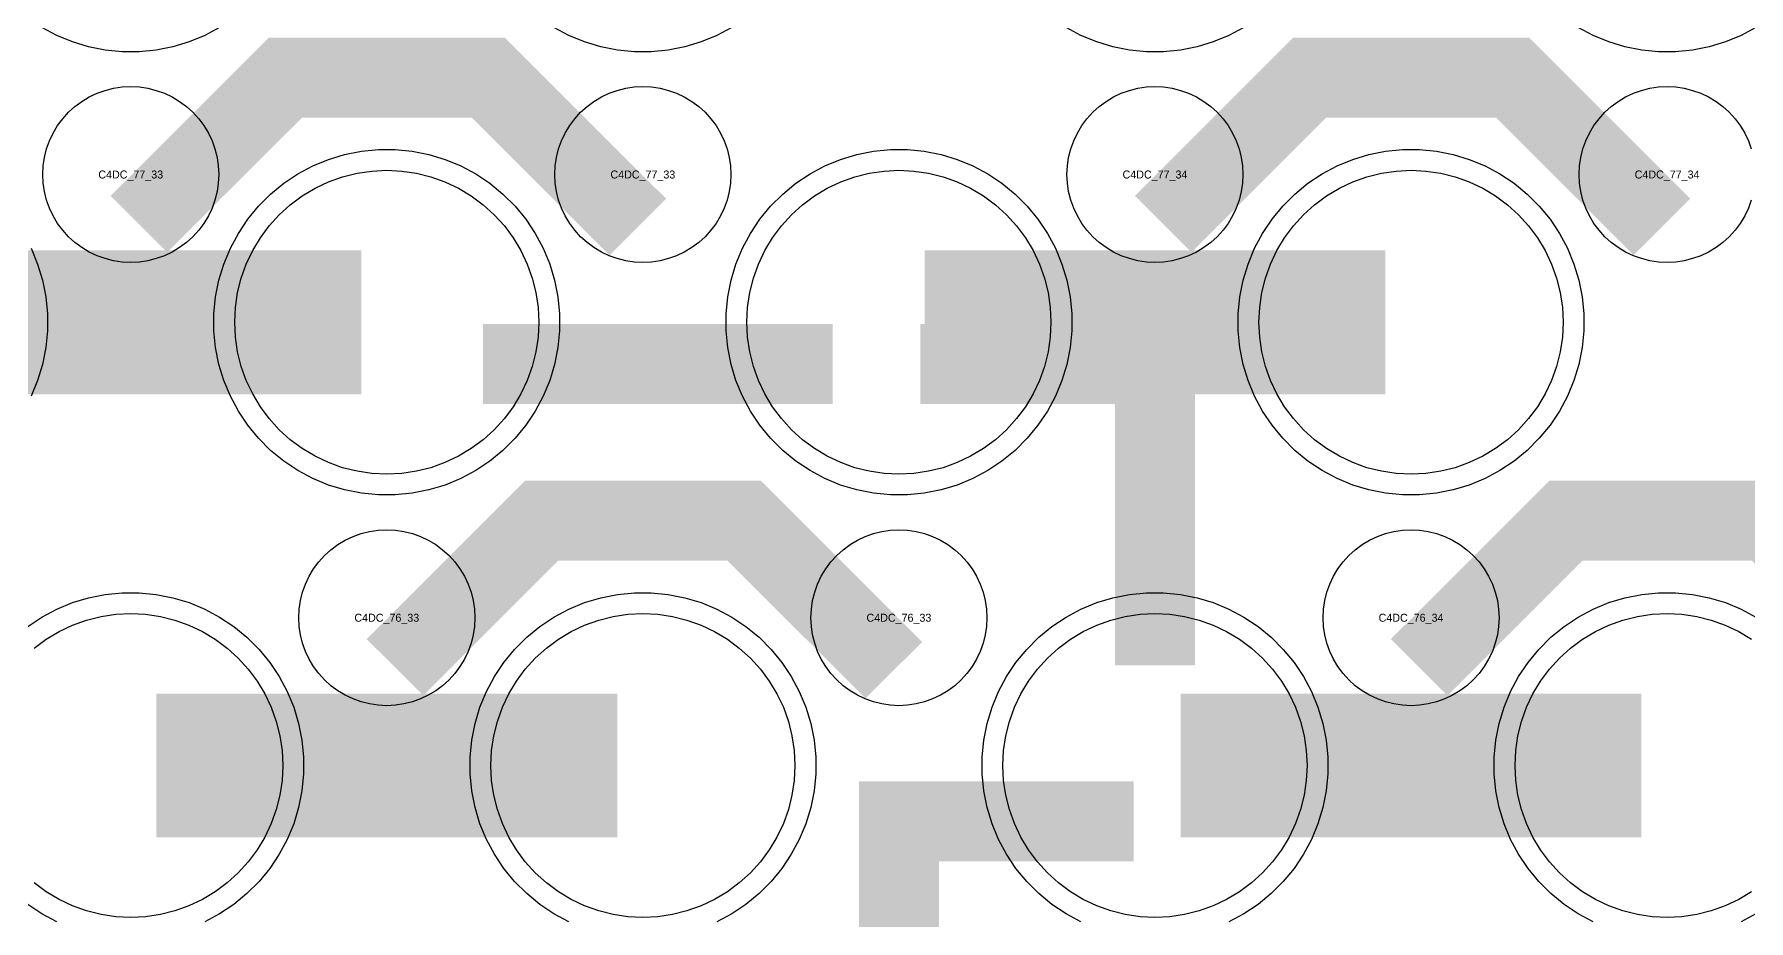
# Model space of a CAD drawing. Extents: x -11880 to 11880, y -14992 to 14992.
# Drawn here: x -1470 to -934, y -4357 to -4080 of the extents above; entities that cross this region are included whole.
import ezdxf
from ezdxf.enums import TextEntityAlignment as Align

# ---------------------------------------------------------------- set-up
doc = ezdxf.new("R2010")
doc.units = 0
doc.header["$MEASUREMENT"] = 0
for name, color, linetype in [('GDS_775_DT_237', 138, 'CONTINUOUS'), ('RDL1_FS', 34, 'CONTINUOUS'), ('RDL_BS', 160, 'CONTINUOUS')]:
    doc.layers.add(name, color=color, linetype=linetype)

msp = doc.modelspace()

# ---------------------------------------------------------------- linework, layer by layer
at = {"layer": 'RDL1_FS'}
for points in [[(-1360, -4217.639), (-1364.657, -4217.41), (-1369.268, -4216.726), (-1373.791, -4215.594), (-1378.181, -4214.022), (-1382.395, -4212.03), (-1386.395, -4209.632), (-1390.14, -4206.854), (-1393.594, -4203.724), (-1396.724, -4200.27), (-1399.502, -4196.525), (-1401.9, -4192.525), (-1403.892, -4188.311), (-1405.464, -4183.921), (-1406.596, -4179.398), (-1407.28, -4174.787), (-1407.509, -4170.13), (-1407.28, -4165.473), (-1406.596, -4160.862), (-1405.464, -4156.339), (-1403.892, -4151.949), (-1401.9, -4147.735), (-1399.502, -4143.735), (-1396.724, -4139.99), (-1393.594, -4136.536), (-1390.14, -4133.406), (-1386.395, -4130.628), (-1382.395, -4128.23), (-1378.181, -4126.238), (-1373.791, -4124.666), (-1369.268, -4123.534), (-1364.657, -4122.85), (-1360, -4122.621), (-1355.343, -4122.85), (-1350.732, -4123.534), (-1346.209, -4124.666), (-1341.819, -4126.238), (-1337.605, -4128.23), (-1333.605, -4130.628), (-1329.86, -4133.406), (-1326.406, -4136.536), (-1323.276, -4139.99), (-1320.498, -4143.735), (-1318.1, -4147.735), (-1316.108, -4151.949), (-1314.536, -4156.339), (-1313.404, -4160.862), (-1312.72, -4165.473), (-1312.491, -4170.13), (-1312.72, -4174.787), (-1313.404, -4179.398), (-1314.536, -4183.921), (-1316.108, -4188.311), (-1318.1, -4192.525), (-1320.498, -4196.525), (-1323.276, -4200.27), (-1326.406, -4203.724), (-1329.86, -4206.854), (-1333.605, -4209.632), (-1337.605, -4212.03), (-1341.819, -4214.022), (-1346.209, -4215.594), (-1350.732, -4216.726), (-1355.343, -4217.41)], [(-1200, -4217.639), (-1204.657, -4217.41), (-1209.268, -4216.726), (-1213.791, -4215.594), (-1218.181, -4214.022), (-1222.395, -4212.03), (-1226.395, -4209.632), (-1230.14, -4206.854), (-1233.594, -4203.724), (-1236.724, -4200.27), (-1239.502, -4196.525), (-1241.9, -4192.525), (-1243.892, -4188.311), (-1245.464, -4183.921), (-1246.596, -4179.398), (-1247.28, -4174.787), (-1247.509, -4170.13), (-1247.28, -4165.473), (-1246.596, -4160.862), (-1245.464, -4156.339), (-1243.892, -4151.949), (-1241.9, -4147.735), (-1239.502, -4143.735), (-1236.724, -4139.99), (-1233.594, -4136.536), (-1230.14, -4133.406), (-1226.395, -4130.628), (-1222.395, -4128.23), (-1218.181, -4126.238), (-1213.791, -4124.666), (-1209.268, -4123.534), (-1204.657, -4122.85), (-1200, -4122.621), (-1195.343, -4122.85), (-1190.732, -4123.534), (-1186.209, -4124.666), (-1181.819, -4126.238), (-1177.605, -4128.23), (-1173.605, -4130.628), (-1169.86, -4133.406), (-1166.406, -4136.536), (-1163.276, -4139.99), (-1160.498, -4143.735), (-1158.1, -4147.735), (-1156.108, -4151.949), (-1154.536, -4156.339), (-1153.404, -4160.862), (-1152.72, -4165.473), (-1152.491, -4170.13), (-1152.72, -4174.787), (-1153.404, -4179.398), (-1154.536, -4183.921), (-1156.108, -4188.311), (-1158.1, -4192.525), (-1160.498, -4196.525), (-1163.276, -4200.27), (-1166.406, -4203.724), (-1169.86, -4206.854), (-1173.605, -4209.632), (-1177.605, -4212.03), (-1181.819, -4214.022), (-1186.209, -4215.594), (-1190.732, -4216.726), (-1195.343, -4217.41)], [(-1040, -4217.639), (-1044.657, -4217.41), (-1049.268, -4216.726), (-1053.791, -4215.594), (-1058.181, -4214.022), (-1062.395, -4212.03), (-1066.395, -4209.632), (-1070.14, -4206.854), (-1073.594, -4203.724), (-1076.724, -4200.27), (-1079.502, -4196.525), (-1081.9, -4192.525), (-1083.892, -4188.311), (-1085.464, -4183.921), (-1086.596, -4179.398), (-1087.28, -4174.787), (-1087.509, -4170.13), (-1087.28, -4165.473), (-1086.596, -4160.862), (-1085.464, -4156.339), (-1083.892, -4151.949), (-1081.9, -4147.735), (-1079.502, -4143.735), (-1076.724, -4139.99), (-1073.594, -4136.536), (-1070.14, -4133.406), (-1066.395, -4130.628), (-1062.395, -4128.23), (-1058.181, -4126.238), (-1053.791, -4124.666), (-1049.268, -4123.534), (-1044.657, -4122.85), (-1040, -4122.621), (-1035.343, -4122.85), (-1030.732, -4123.534), (-1026.209, -4124.666), (-1021.819, -4126.238), (-1017.605, -4128.23), (-1013.605, -4130.628), (-1009.86, -4133.406), (-1006.406, -4136.536), (-1003.276, -4139.99), (-1000.498, -4143.735), (-998.1, -4147.735), (-996.108, -4151.949), (-994.536, -4156.339), (-993.404, -4160.862), (-992.72, -4165.473), (-992.491, -4170.13), (-992.72, -4174.787), (-993.404, -4179.398), (-994.536, -4183.921), (-996.108, -4188.311), (-998.1, -4192.525), (-1000.498, -4196.525), (-1003.276, -4200.27), (-1006.406, -4203.724), (-1009.86, -4206.854), (-1013.605, -4209.632), (-1017.605, -4212.03), (-1021.819, -4214.022), (-1026.209, -4215.594), (-1030.732, -4216.726), (-1035.343, -4217.41)], [(-1280, -4356.204), (-1284.657, -4355.975), (-1289.268, -4355.291), (-1293.791, -4354.159), (-1298.181, -4352.587), (-1302.395, -4350.595), (-1306.395, -4348.197), (-1310.14, -4345.419), (-1313.594, -4342.289), (-1316.724, -4338.835), (-1319.502, -4335.09), (-1321.9, -4331.09), (-1323.892, -4326.876), (-1325.464, -4322.486), (-1326.596, -4317.963), (-1327.28, -4313.352), (-1327.509, -4308.695), (-1327.28, -4304.038), (-1326.596, -4299.427), (-1325.464, -4294.904), (-1323.892, -4290.514), (-1321.9, -4286.3), (-1319.502, -4282.3), (-1316.724, -4278.555), (-1313.594, -4275.101), (-1310.14, -4271.971), (-1306.395, -4269.193), (-1302.395, -4266.795), (-1298.181, -4264.803), (-1293.791, -4263.231), (-1289.268, -4262.099), (-1284.657, -4261.415), (-1280, -4261.186), (-1275.343, -4261.415), (-1270.732, -4262.099), (-1266.209, -4263.231), (-1261.819, -4264.803), (-1257.605, -4266.795), (-1253.605, -4269.193), (-1249.86, -4271.971), (-1246.406, -4275.101), (-1243.276, -4278.555), (-1240.498, -4282.3), (-1238.1, -4286.3), (-1236.108, -4290.514), (-1234.536, -4294.904), (-1233.404, -4299.427), (-1232.72, -4304.038), (-1232.491, -4308.695), (-1232.72, -4313.352), (-1233.404, -4317.963), (-1234.536, -4322.486), (-1236.108, -4326.876), (-1238.1, -4331.09), (-1240.498, -4335.09), (-1243.276, -4338.835), (-1246.406, -4342.289), (-1249.86, -4345.419), (-1253.605, -4348.197), (-1257.605, -4350.595), (-1261.819, -4352.587), (-1266.209, -4354.159), (-1270.732, -4355.291), (-1275.343, -4355.975)], [(-1120, -4356.204), (-1124.657, -4355.975), (-1129.268, -4355.291), (-1133.791, -4354.159), (-1138.181, -4352.587), (-1142.395, -4350.595), (-1146.395, -4348.197), (-1150.14, -4345.419), (-1153.594, -4342.289), (-1156.724, -4338.835), (-1159.502, -4335.09), (-1161.9, -4331.09), (-1163.892, -4326.876), (-1165.464, -4322.486), (-1166.596, -4317.963), (-1167.28, -4313.352), (-1167.509, -4308.695), (-1167.28, -4304.038), (-1166.596, -4299.427), (-1165.464, -4294.904), (-1163.892, -4290.514), (-1161.9, -4286.3), (-1159.502, -4282.3), (-1156.724, -4278.555), (-1153.594, -4275.101), (-1150.14, -4271.971), (-1146.395, -4269.193), (-1142.395, -4266.795), (-1138.181, -4264.803), (-1133.791, -4263.231), (-1129.268, -4262.099), (-1124.657, -4261.415), (-1120, -4261.186), (-1115.343, -4261.415), (-1110.732, -4262.099), (-1106.209, -4263.231), (-1101.819, -4264.803), (-1097.605, -4266.795), (-1093.605, -4269.193), (-1089.86, -4271.971), (-1086.406, -4275.101), (-1083.276, -4278.555), (-1080.498, -4282.3), (-1078.1, -4286.3), (-1076.108, -4290.514), (-1074.536, -4294.904), (-1073.404, -4299.427), (-1072.72, -4304.038), (-1072.491, -4308.695), (-1072.72, -4313.352), (-1073.404, -4317.963), (-1074.536, -4322.486), (-1076.108, -4326.876), (-1078.1, -4331.09), (-1080.498, -4335.09), (-1083.276, -4338.835), (-1086.406, -4342.289), (-1089.86, -4345.419), (-1093.605, -4348.197), (-1097.605, -4350.595), (-1101.819, -4352.587), (-1106.209, -4354.159), (-1110.732, -4355.291), (-1115.343, -4355.975)]]:
    msp.add_lwpolyline(points, close=True, dxfattribs=at)
for points in [[(-1511.998, -4170.13, 45, 45, 0), (-1439.998, -4170.13, 45, 45, 0)], [(-1439.998, -4170.13, 45, 45, 0), (-1367.998, -4170.13, 45, 45, 0)], [(-1191.998, -4170.13, 45, 45, 0), (-1119.998, -4170.13, 45, 45, 0)], [(-1119.998, -4170.13, 45, 45, 0), (-1047.998, -4170.13, 45, 45, 0)], [(-1431.998, -4308.695, 45, 45, 0), (-1359.998, -4308.695, 45, 45, 0)], [(-1359.998, -4308.695, 45, 45, 0), (-1287.998, -4308.695, 45, 45, 0)], [(-1111.998, -4308.695, 45, 45, 0), (-1039.998, -4308.695, 45, 45, 0)], [(-1039.998, -4308.695, 45, 45, 0), (-967.998, -4308.695, 45, 45, 0)]]:
    msp.add_lwpolyline(points, format="xyseb", dxfattribs=at)
for points in [[(-1470.14, -4271.971), (-1466.395, -4269.193), (-1462.395, -4266.795), (-1458.181, -4264.803), (-1453.791, -4263.231), (-1449.268, -4262.099), (-1444.657, -4261.415), (-1440, -4261.186), (-1435.343, -4261.415), (-1430.732, -4262.099), (-1426.209, -4263.231), (-1421.819, -4264.803), (-1417.605, -4266.795), (-1413.605, -4269.193), (-1409.86, -4271.971), (-1406.406, -4275.101), (-1403.276, -4278.555), (-1400.498, -4282.3), (-1398.1, -4286.3), (-1396.108, -4290.514), (-1394.536, -4294.904), (-1393.404, -4299.427), (-1392.72, -4304.038), (-1392.491, -4308.695), (-1392.72, -4313.352), (-1393.404, -4317.963), (-1394.536, -4322.486), (-1396.108, -4326.876), (-1398.1, -4331.09), (-1400.498, -4335.09), (-1403.276, -4338.835), (-1406.406, -4342.289), (-1409.86, -4345.419), (-1413.605, -4348.197), (-1417.605, -4350.595), (-1421.819, -4352.587), (-1426.209, -4354.159), (-1430.732, -4355.291), (-1435.343, -4355.975), (-1440, -4356.204), (-1444.657, -4355.975), (-1449.268, -4355.291), (-1453.791, -4354.159), (-1458.181, -4352.587), (-1462.395, -4350.595), (-1466.395, -4348.197), (-1470.14, -4345.419)], [(-933.605, -4348.197), (-937.605, -4350.595), (-941.819, -4352.587), (-946.209, -4354.159), (-950.732, -4355.291), (-955.343, -4355.975), (-960, -4356.204), (-964.657, -4355.975), (-969.268, -4355.291), (-973.791, -4354.159), (-978.181, -4352.587), (-982.395, -4350.595), (-986.395, -4348.197), (-990.14, -4345.419), (-993.594, -4342.289), (-996.724, -4338.835), (-999.502, -4335.09), (-1001.9, -4331.09), (-1003.892, -4326.876), (-1005.464, -4322.486), (-1006.596, -4317.963), (-1007.28, -4313.352), (-1007.509, -4308.695), (-1007.28, -4304.038), (-1006.596, -4299.427), (-1005.464, -4294.904), (-1003.892, -4290.514), (-1001.9, -4286.3), (-999.502, -4282.3), (-996.724, -4278.555), (-993.594, -4275.101), (-990.14, -4271.971), (-986.395, -4269.193), (-982.395, -4266.795), (-978.181, -4264.803), (-973.791, -4263.231), (-969.268, -4262.099), (-964.657, -4261.415), (-960, -4261.186), (-955.343, -4261.415), (-950.732, -4262.099), (-946.209, -4263.231), (-941.819, -4264.803), (-937.605, -4266.795), (-933.605, -4269.193)]]:
    msp.add_lwpolyline(points, dxfattribs=at)
at = {"layer": 'RDL_BS'}
for points in [[(-1412.223, -4077.948), (-1416.885, -4080.44), (-1421.795, -4082.471), (-1426.835, -4084.002), (-1432.062, -4085.048), (-1437.356, -4085.565), (-1442.644, -4085.565), (-1447.938, -4085.048), (-1453.165, -4084.002), (-1458.205, -4082.471), (-1463.115, -4080.44), (-1467.777, -4077.948)], [(-1252.223, -4077.948), (-1256.885, -4080.44), (-1261.795, -4082.471), (-1266.835, -4084.002), (-1272.062, -4085.048), (-1277.356, -4085.565), (-1282.644, -4085.565), (-1287.938, -4085.048), (-1293.165, -4084.002), (-1298.205, -4082.471), (-1303.115, -4080.44), (-1307.777, -4077.948)], [(-1092.223, -4077.948), (-1096.885, -4080.44), (-1101.795, -4082.471), (-1106.835, -4084.002), (-1112.062, -4085.048), (-1117.356, -4085.565), (-1122.644, -4085.565), (-1127.938, -4085.048), (-1133.165, -4084.002), (-1138.205, -4082.471), (-1143.115, -4080.44), (-1147.777, -4077.948)], [(-932.223, -4077.948), (-936.885, -4080.44), (-941.795, -4082.471), (-946.835, -4084.002), (-952.062, -4085.048), (-957.356, -4085.565), (-962.644, -4085.565), (-967.938, -4085.048), (-973.165, -4084.002), (-978.205, -4082.471), (-983.115, -4080.44), (-987.777, -4077.948)], [(-933.691, -4131.926), (-934.598, -4134.461), (-935.75, -4136.898), (-937.143, -4139.222), (-938.746, -4141.385), (-940.558, -4143.384), (-942.557, -4145.196), (-944.72, -4146.799), (-947.044, -4148.192), (-949.481, -4149.344), (-952.016, -4150.251), (-954.635, -4150.908), (-957.307, -4151.304), (-960, -4151.436), (-962.693, -4151.304), (-965.365, -4150.908), (-967.984, -4150.251), (-970.519, -4149.344), (-972.956, -4148.192), (-975.28, -4146.799), (-977.443, -4145.196), (-979.442, -4143.384), (-981.254, -4141.385), (-982.857, -4139.222), (-984.25, -4136.898), (-985.402, -4134.461), (-986.309, -4131.926), (-986.966, -4129.307), (-987.362, -4126.635), (-987.494, -4123.942), (-987.362, -4121.249), (-986.966, -4118.577), (-986.309, -4115.958), (-985.402, -4113.423), (-984.25, -4110.986), (-982.857, -4108.662), (-981.254, -4106.499), (-979.442, -4104.5), (-977.443, -4102.688), (-975.28, -4101.085), (-972.956, -4099.692), (-970.519, -4098.54), (-967.984, -4097.633), (-965.365, -4096.976), (-962.693, -4096.58), (-960, -4096.448), (-957.307, -4096.58), (-954.635, -4096.976), (-952.016, -4097.633), (-949.481, -4098.54), (-947.044, -4099.692), (-944.72, -4101.085), (-942.557, -4102.688), (-940.558, -4104.5), (-938.746, -4106.499), (-937.143, -4108.662), (-935.75, -4110.986), (-934.598, -4113.423), (-933.691, -4115.958)], [(-1471.125, -4147.015), (-1469.094, -4151.925), (-1467.563, -4156.965), (-1466.517, -4162.192), (-1466, -4167.486), (-1466, -4172.774), (-1466.517, -4178.068), (-1467.563, -4183.295), (-1469.094, -4188.335), (-1471.125, -4193.245)], [(-1472.191, -4265.259), (-1467.777, -4262.312), (-1463.115, -4259.82), (-1458.205, -4257.789), (-1453.165, -4256.258), (-1447.938, -4255.212), (-1442.644, -4254.695), (-1437.356, -4254.695), (-1432.062, -4255.212), (-1426.835, -4256.258), (-1421.795, -4257.789), (-1416.885, -4259.82), (-1412.223, -4262.312), (-1407.809, -4265.259), (-1403.708, -4268.621), (-1399.926, -4272.403), (-1396.564, -4276.504), (-1393.617, -4280.918), (-1391.125, -4285.58), (-1389.094, -4290.49), (-1387.563, -4295.53), (-1386.517, -4300.757), (-1386, -4306.051), (-1386, -4311.339), (-1386.517, -4316.633), (-1387.563, -4321.86), (-1389.094, -4326.9), (-1391.125, -4331.81), (-1393.617, -4336.472), (-1396.564, -4340.886), (-1399.926, -4344.987), (-1403.708, -4348.769), (-1407.809, -4352.131), (-1412.223, -4355.078), (-1416.885, -4357.57)], [(-1303.115, -4357.57), (-1307.777, -4355.078), (-1312.191, -4352.131), (-1316.292, -4348.769), (-1320.074, -4344.987), (-1323.436, -4340.886), (-1326.383, -4336.472), (-1328.875, -4331.81), (-1330.906, -4326.9), (-1332.437, -4321.86), (-1333.483, -4316.633), (-1334, -4311.339), (-1334, -4306.051), (-1333.483, -4300.757), (-1332.437, -4295.53), (-1330.906, -4290.49), (-1328.875, -4285.58), (-1326.383, -4280.918), (-1323.436, -4276.504), (-1320.074, -4272.403), (-1316.292, -4268.621), (-1312.191, -4265.259), (-1307.777, -4262.312), (-1303.115, -4259.82), (-1298.205, -4257.789), (-1293.165, -4256.258), (-1287.938, -4255.212), (-1282.644, -4254.695), (-1277.356, -4254.695), (-1272.062, -4255.212), (-1266.835, -4256.258), (-1261.795, -4257.789), (-1256.885, -4259.82), (-1252.223, -4262.312), (-1247.809, -4265.259), (-1243.708, -4268.621), (-1239.926, -4272.403), (-1236.564, -4276.504), (-1233.617, -4280.918), (-1231.125, -4285.58), (-1229.094, -4290.49), (-1227.563, -4295.53), (-1226.517, -4300.757), (-1226, -4306.051), (-1226, -4311.339), (-1226.517, -4316.633), (-1227.563, -4321.86), (-1229.094, -4326.9), (-1231.125, -4331.81), (-1233.617, -4336.472), (-1236.564, -4340.886), (-1239.926, -4344.987), (-1243.708, -4348.769), (-1247.809, -4352.131), (-1252.223, -4355.078), (-1256.885, -4357.57)], [(-1143.115, -4357.57), (-1147.777, -4355.078), (-1152.191, -4352.131), (-1156.292, -4348.769), (-1160.074, -4344.987), (-1163.436, -4340.886), (-1166.383, -4336.472), (-1168.875, -4331.81), (-1170.906, -4326.9), (-1172.437, -4321.86), (-1173.483, -4316.633), (-1174, -4311.339), (-1174, -4306.051), (-1173.483, -4300.757), (-1172.437, -4295.53), (-1170.906, -4290.49), (-1168.875, -4285.58), (-1166.383, -4280.918), (-1163.436, -4276.504), (-1160.074, -4272.403), (-1156.292, -4268.621), (-1152.191, -4265.259), (-1147.777, -4262.312), (-1143.115, -4259.82), (-1138.205, -4257.789), (-1133.165, -4256.258), (-1127.938, -4255.212), (-1122.644, -4254.695), (-1117.356, -4254.695), (-1112.062, -4255.212), (-1106.835, -4256.258), (-1101.795, -4257.789), (-1096.885, -4259.82), (-1092.223, -4262.312), (-1087.809, -4265.259), (-1083.708, -4268.621), (-1079.926, -4272.403), (-1076.564, -4276.504), (-1073.617, -4280.918), (-1071.125, -4285.58), (-1069.094, -4290.49), (-1067.563, -4295.53), (-1066.517, -4300.757), (-1066, -4306.051), (-1066, -4311.339), (-1066.517, -4316.633), (-1067.563, -4321.86), (-1069.094, -4326.9), (-1071.125, -4331.81), (-1073.617, -4336.472), (-1076.564, -4340.886), (-1079.926, -4344.987), (-1083.708, -4348.769), (-1087.809, -4352.131), (-1092.223, -4355.078), (-1096.885, -4357.57)], [(-983.115, -4357.57), (-987.777, -4355.078), (-992.191, -4352.131), (-996.292, -4348.769), (-1000.074, -4344.987), (-1003.436, -4340.886), (-1006.383, -4336.472), (-1008.875, -4331.81), (-1010.906, -4326.9), (-1012.437, -4321.86), (-1013.483, -4316.633), (-1014, -4311.339), (-1014, -4306.051), (-1013.483, -4300.757), (-1012.437, -4295.53), (-1010.906, -4290.49), (-1008.875, -4285.58), (-1006.383, -4280.918), (-1003.436, -4276.504), (-1000.074, -4272.403), (-996.292, -4268.621), (-992.191, -4265.259), (-987.777, -4262.312), (-983.115, -4259.82), (-978.205, -4257.789), (-973.165, -4256.258), (-967.938, -4255.212), (-962.644, -4254.695), (-957.356, -4254.695), (-952.062, -4255.212), (-946.835, -4256.258), (-941.795, -4257.789), (-936.885, -4259.82), (-932.223, -4262.312)], [(-1463.115, -4357.57), (-1467.777, -4355.078), (-1472.191, -4352.131)], [(-932.223, -4355.078), (-936.885, -4357.57)]]:
    msp.add_lwpolyline(points, dxfattribs=at)
for points in [[(-1437.438, -4139.444, 25, 25, 0), (-1391.623, -4093.629, 25, 25, 0), (-1358.07, -4093.629, 25, 25, 0)], [(-1281.599, -4140.343, 25, 25, 0), (-1328.313, -4093.629, 25, 25, 0), (-1358.071, -4093.629, 25, 25, 0)], [(-1117.438, -4139.444, 25, 25, 0), (-1071.623, -4093.629, 25, 25, 0), (-1038.07, -4093.629, 25, 25, 0)], [(-961.599, -4140.343, 25, 25, 0), (-1008.313, -4093.629, 25, 25, 0), (-1038.071, -4093.629, 25, 25, 0)], [(-1120, -4277.42, 25, 25, 0), (-1120, -4170.643, 25, 25, 0)], [(-1329.984, -4183.143, 25, 25, 0), (-1220.719, -4183.143, 25, 25, 0)], [(-1107.5, -4183.143, 25, 25, 0), (-1193.333, -4183.143, 25, 25, 0)], [(-1147.056, -4183.143, 25, 25, 0), (-1188.26, -4183.143, 25, 25, 0)], [(-1120, -4201.112, 25, 25, 0), (-1120, -4246.732, 25, 25, 0)], [(-1357.438, -4278.009, 25, 25, 0), (-1311.623, -4232.194, 25, 25, 0), (-1278.07, -4232.194, 25, 25, 0)], [(-1201.599, -4278.908, 25, 25, 0), (-1248.313, -4232.194, 25, 25, 0), (-1278.071, -4232.194, 25, 25, 0)], [(-1037.438, -4278.009, 25, 25, 0), (-991.623, -4232.194, 25, 25, 0), (-958.07, -4232.194, 25, 25, 0)], [(-881.599, -4278.908, 25, 25, 0), (-928.313, -4232.194, 25, 25, 0), (-958.071, -4232.194, 25, 25, 0)], [(-1200, -4420.472, 25, 25, 0), (-1200, -4313.695, 25, 25, 0)], [(-1212.5, -4326.195, 25, 25, 0), (-1126.667, -4326.195, 25, 25, 0)], [(-1172.944, -4326.195, 25, 25, 0), (-1131.74, -4326.195, 25, 25, 0)], [(-1200, -4344.164, 25, 25, 0), (-1200, -4389.784, 25, 25, 0)]]:
    msp.add_lwpolyline(points, format="xyseb", dxfattribs=at)
for points in [[(-1440, -4151.436), (-1442.693, -4151.304), (-1445.365, -4150.908), (-1447.984, -4150.251), (-1450.519, -4149.344), (-1452.956, -4148.192), (-1455.28, -4146.799), (-1457.443, -4145.196), (-1459.442, -4143.384), (-1461.254, -4141.385), (-1462.857, -4139.222), (-1464.25, -4136.898), (-1465.402, -4134.461), (-1466.309, -4131.926), (-1466.966, -4129.307), (-1467.362, -4126.635), (-1467.494, -4123.942), (-1467.362, -4121.249), (-1466.966, -4118.577), (-1466.309, -4115.958), (-1465.402, -4113.423), (-1464.25, -4110.986), (-1462.857, -4108.662), (-1461.254, -4106.499), (-1459.442, -4104.5), (-1457.443, -4102.688), (-1455.28, -4101.085), (-1452.956, -4099.692), (-1450.519, -4098.54), (-1447.984, -4097.633), (-1445.365, -4096.976), (-1442.693, -4096.58), (-1440, -4096.448), (-1437.307, -4096.58), (-1434.635, -4096.976), (-1432.016, -4097.633), (-1429.481, -4098.54), (-1427.044, -4099.692), (-1424.72, -4101.085), (-1422.557, -4102.688), (-1420.558, -4104.5), (-1418.746, -4106.499), (-1417.143, -4108.662), (-1415.75, -4110.986), (-1414.598, -4113.423), (-1413.691, -4115.958), (-1413.034, -4118.577), (-1412.638, -4121.249), (-1412.506, -4123.942), (-1412.638, -4126.635), (-1413.034, -4129.307), (-1413.691, -4131.926), (-1414.598, -4134.461), (-1415.75, -4136.898), (-1417.143, -4139.222), (-1418.746, -4141.385), (-1420.558, -4143.384), (-1422.557, -4145.196), (-1424.72, -4146.799), (-1427.044, -4148.192), (-1429.481, -4149.344), (-1432.016, -4150.251), (-1434.635, -4150.908), (-1437.307, -4151.304)], [(-1280, -4151.436), (-1282.693, -4151.304), (-1285.365, -4150.908), (-1287.984, -4150.251), (-1290.519, -4149.344), (-1292.956, -4148.192), (-1295.28, -4146.799), (-1297.443, -4145.196), (-1299.442, -4143.384), (-1301.254, -4141.385), (-1302.857, -4139.222), (-1304.25, -4136.898), (-1305.402, -4134.461), (-1306.309, -4131.926), (-1306.966, -4129.307), (-1307.362, -4126.635), (-1307.494, -4123.942), (-1307.362, -4121.249), (-1306.966, -4118.577), (-1306.309, -4115.958), (-1305.402, -4113.423), (-1304.25, -4110.986), (-1302.857, -4108.662), (-1301.254, -4106.499), (-1299.442, -4104.5), (-1297.443, -4102.688), (-1295.28, -4101.085), (-1292.956, -4099.692), (-1290.519, -4098.54), (-1287.984, -4097.633), (-1285.365, -4096.976), (-1282.693, -4096.58), (-1280, -4096.448), (-1277.307, -4096.58), (-1274.635, -4096.976), (-1272.016, -4097.633), (-1269.481, -4098.54), (-1267.044, -4099.692), (-1264.72, -4101.085), (-1262.557, -4102.688), (-1260.558, -4104.5), (-1258.746, -4106.499), (-1257.143, -4108.662), (-1255.75, -4110.986), (-1254.598, -4113.423), (-1253.691, -4115.958), (-1253.034, -4118.577), (-1252.638, -4121.249), (-1252.506, -4123.942), (-1252.638, -4126.635), (-1253.034, -4129.307), (-1253.691, -4131.926), (-1254.598, -4134.461), (-1255.75, -4136.898), (-1257.143, -4139.222), (-1258.746, -4141.385), (-1260.558, -4143.384), (-1262.557, -4145.196), (-1264.72, -4146.799), (-1267.044, -4148.192), (-1269.481, -4149.344), (-1272.016, -4150.251), (-1274.635, -4150.908), (-1277.307, -4151.304)], [(-1120, -4151.436), (-1122.693, -4151.304), (-1125.365, -4150.908), (-1127.984, -4150.251), (-1130.519, -4149.344), (-1132.956, -4148.192), (-1135.28, -4146.799), (-1137.443, -4145.196), (-1139.442, -4143.384), (-1141.254, -4141.385), (-1142.857, -4139.222), (-1144.25, -4136.898), (-1145.402, -4134.461), (-1146.309, -4131.926), (-1146.966, -4129.307), (-1147.362, -4126.635), (-1147.494, -4123.942), (-1147.362, -4121.249), (-1146.966, -4118.577), (-1146.309, -4115.958), (-1145.402, -4113.423), (-1144.25, -4110.986), (-1142.857, -4108.662), (-1141.254, -4106.499), (-1139.442, -4104.5), (-1137.443, -4102.688), (-1135.28, -4101.085), (-1132.956, -4099.692), (-1130.519, -4098.54), (-1127.984, -4097.633), (-1125.365, -4096.976), (-1122.693, -4096.58), (-1120, -4096.448), (-1117.307, -4096.58), (-1114.635, -4096.976), (-1112.016, -4097.633), (-1109.481, -4098.54), (-1107.044, -4099.692), (-1104.72, -4101.085), (-1102.557, -4102.688), (-1100.558, -4104.5), (-1098.746, -4106.499), (-1097.143, -4108.662), (-1095.75, -4110.986), (-1094.598, -4113.423), (-1093.691, -4115.958), (-1093.034, -4118.577), (-1092.638, -4121.249), (-1092.506, -4123.942), (-1092.638, -4126.635), (-1093.034, -4129.307), (-1093.691, -4131.926), (-1094.598, -4134.461), (-1095.75, -4136.898), (-1097.143, -4139.222), (-1098.746, -4141.385), (-1100.558, -4143.384), (-1102.557, -4145.196), (-1104.72, -4146.799), (-1107.044, -4148.192), (-1109.481, -4149.344), (-1112.016, -4150.251), (-1114.635, -4150.908), (-1117.307, -4151.304)], [(-1362.644, -4224.13), (-1367.938, -4223.613), (-1373.165, -4222.567), (-1378.205, -4221.036), (-1383.115, -4219.005), (-1387.777, -4216.513), (-1392.191, -4213.566), (-1396.292, -4210.204), (-1400.074, -4206.422), (-1403.436, -4202.321), (-1406.383, -4197.907), (-1408.875, -4193.245), (-1410.906, -4188.335), (-1412.437, -4183.295), (-1413.483, -4178.068), (-1414, -4172.774), (-1414, -4167.486), (-1413.483, -4162.192), (-1412.437, -4156.965), (-1410.906, -4151.925), (-1408.875, -4147.015), (-1406.383, -4142.353), (-1403.436, -4137.939), (-1400.074, -4133.838), (-1396.292, -4130.056), (-1392.191, -4126.694), (-1387.777, -4123.747), (-1383.115, -4121.255), (-1378.205, -4119.224), (-1373.165, -4117.693), (-1367.938, -4116.647), (-1362.644, -4116.13), (-1357.356, -4116.13), (-1352.062, -4116.647), (-1346.835, -4117.693), (-1341.795, -4119.224), (-1336.885, -4121.255), (-1332.223, -4123.747), (-1327.809, -4126.694), (-1323.708, -4130.056), (-1319.926, -4133.838), (-1316.564, -4137.939), (-1313.617, -4142.353), (-1311.125, -4147.015), (-1309.094, -4151.925), (-1307.563, -4156.965), (-1306.517, -4162.192), (-1306, -4167.486), (-1306, -4172.774), (-1306.517, -4178.068), (-1307.563, -4183.295), (-1309.094, -4188.335), (-1311.125, -4193.245), (-1313.617, -4197.907), (-1316.564, -4202.321), (-1319.926, -4206.422), (-1323.708, -4210.204), (-1327.809, -4213.566), (-1332.223, -4216.513), (-1336.885, -4219.005), (-1341.795, -4221.036), (-1346.835, -4222.567), (-1352.062, -4223.613), (-1357.356, -4224.13)], [(-1202.644, -4224.13), (-1207.938, -4223.613), (-1213.165, -4222.567), (-1218.205, -4221.036), (-1223.115, -4219.005), (-1227.777, -4216.513), (-1232.191, -4213.566), (-1236.292, -4210.204), (-1240.074, -4206.422), (-1243.436, -4202.321), (-1246.383, -4197.907), (-1248.875, -4193.245), (-1250.906, -4188.335), (-1252.437, -4183.295), (-1253.483, -4178.068), (-1254, -4172.774), (-1254, -4167.486), (-1253.483, -4162.192), (-1252.437, -4156.965), (-1250.906, -4151.925), (-1248.875, -4147.015), (-1246.383, -4142.353), (-1243.436, -4137.939), (-1240.074, -4133.838), (-1236.292, -4130.056), (-1232.191, -4126.694), (-1227.777, -4123.747), (-1223.115, -4121.255), (-1218.205, -4119.224), (-1213.165, -4117.693), (-1207.938, -4116.647), (-1202.644, -4116.13), (-1197.356, -4116.13), (-1192.062, -4116.647), (-1186.835, -4117.693), (-1181.795, -4119.224), (-1176.885, -4121.255), (-1172.223, -4123.747), (-1167.809, -4126.694), (-1163.708, -4130.056), (-1159.926, -4133.838), (-1156.564, -4137.939), (-1153.617, -4142.353), (-1151.125, -4147.015), (-1149.094, -4151.925), (-1147.563, -4156.965), (-1146.517, -4162.192), (-1146, -4167.486), (-1146, -4172.774), (-1146.517, -4178.068), (-1147.563, -4183.295), (-1149.094, -4188.335), (-1151.125, -4193.245), (-1153.617, -4197.907), (-1156.564, -4202.321), (-1159.926, -4206.422), (-1163.708, -4210.204), (-1167.809, -4213.566), (-1172.223, -4216.513), (-1176.885, -4219.005), (-1181.795, -4221.036), (-1186.835, -4222.567), (-1192.062, -4223.613), (-1197.356, -4224.13)], [(-1042.644, -4224.13), (-1047.938, -4223.613), (-1053.165, -4222.567), (-1058.205, -4221.036), (-1063.115, -4219.005), (-1067.777, -4216.513), (-1072.191, -4213.566), (-1076.292, -4210.204), (-1080.074, -4206.422), (-1083.436, -4202.321), (-1086.383, -4197.907), (-1088.875, -4193.245), (-1090.906, -4188.335), (-1092.437, -4183.295), (-1093.483, -4178.068), (-1094, -4172.774), (-1094, -4167.486), (-1093.483, -4162.192), (-1092.437, -4156.965), (-1090.906, -4151.925), (-1088.875, -4147.015), (-1086.383, -4142.353), (-1083.436, -4137.939), (-1080.074, -4133.838), (-1076.292, -4130.056), (-1072.191, -4126.694), (-1067.777, -4123.747), (-1063.115, -4121.255), (-1058.205, -4119.224), (-1053.165, -4117.693), (-1047.938, -4116.647), (-1042.644, -4116.13), (-1037.356, -4116.13), (-1032.062, -4116.647), (-1026.835, -4117.693), (-1021.795, -4119.224), (-1016.885, -4121.255), (-1012.223, -4123.747), (-1007.809, -4126.694), (-1003.708, -4130.056), (-999.926, -4133.838), (-996.564, -4137.939), (-993.617, -4142.353), (-991.125, -4147.015), (-989.094, -4151.925), (-987.563, -4156.965), (-986.517, -4162.192), (-986, -4167.486), (-986, -4172.774), (-986.517, -4178.068), (-987.563, -4183.295), (-989.094, -4188.335), (-991.125, -4193.245), (-993.617, -4197.907), (-996.564, -4202.321), (-999.926, -4206.422), (-1003.708, -4210.204), (-1007.809, -4213.566), (-1012.223, -4216.513), (-1016.885, -4219.005), (-1021.795, -4221.036), (-1026.835, -4222.567), (-1032.062, -4223.613), (-1037.356, -4224.13)], [(-1360, -4290.001), (-1362.693, -4289.869), (-1365.365, -4289.473), (-1367.984, -4288.816), (-1370.519, -4287.909), (-1372.956, -4286.757), (-1375.28, -4285.364), (-1377.443, -4283.761), (-1379.442, -4281.949), (-1381.254, -4279.95), (-1382.857, -4277.787), (-1384.25, -4275.463), (-1385.402, -4273.026), (-1386.309, -4270.491), (-1386.966, -4267.872), (-1387.362, -4265.2), (-1387.494, -4262.507), (-1387.362, -4259.814), (-1386.966, -4257.142), (-1386.309, -4254.523), (-1385.402, -4251.988), (-1384.25, -4249.551), (-1382.857, -4247.227), (-1381.254, -4245.064), (-1379.442, -4243.065), (-1377.443, -4241.253), (-1375.28, -4239.65), (-1372.956, -4238.257), (-1370.519, -4237.105), (-1367.984, -4236.198), (-1365.365, -4235.541), (-1362.693, -4235.145), (-1360, -4235.013), (-1357.307, -4235.145), (-1354.635, -4235.541), (-1352.016, -4236.198), (-1349.481, -4237.105), (-1347.044, -4238.257), (-1344.72, -4239.65), (-1342.557, -4241.253), (-1340.558, -4243.065), (-1338.746, -4245.064), (-1337.143, -4247.227), (-1335.75, -4249.551), (-1334.598, -4251.988), (-1333.691, -4254.523), (-1333.034, -4257.142), (-1332.638, -4259.814), (-1332.506, -4262.507), (-1332.638, -4265.2), (-1333.034, -4267.872), (-1333.691, -4270.491), (-1334.598, -4273.026), (-1335.75, -4275.463), (-1337.143, -4277.787), (-1338.746, -4279.95), (-1340.558, -4281.949), (-1342.557, -4283.761), (-1344.72, -4285.364), (-1347.044, -4286.757), (-1349.481, -4287.909), (-1352.016, -4288.816), (-1354.635, -4289.473), (-1357.307, -4289.869)], [(-1200, -4290.001), (-1202.693, -4289.869), (-1205.365, -4289.473), (-1207.984, -4288.816), (-1210.519, -4287.909), (-1212.956, -4286.757), (-1215.28, -4285.364), (-1217.443, -4283.761), (-1219.442, -4281.949), (-1221.254, -4279.95), (-1222.857, -4277.787), (-1224.25, -4275.463), (-1225.402, -4273.026), (-1226.309, -4270.491), (-1226.966, -4267.872), (-1227.362, -4265.2), (-1227.494, -4262.507), (-1227.362, -4259.814), (-1226.966, -4257.142), (-1226.309, -4254.523), (-1225.402, -4251.988), (-1224.25, -4249.551), (-1222.857, -4247.227), (-1221.254, -4245.064), (-1219.442, -4243.065), (-1217.443, -4241.253), (-1215.28, -4239.65), (-1212.956, -4238.257), (-1210.519, -4237.105), (-1207.984, -4236.198), (-1205.365, -4235.541), (-1202.693, -4235.145), (-1200, -4235.013), (-1197.307, -4235.145), (-1194.635, -4235.541), (-1192.016, -4236.198), (-1189.481, -4237.105), (-1187.044, -4238.257), (-1184.72, -4239.65), (-1182.557, -4241.253), (-1180.558, -4243.065), (-1178.746, -4245.064), (-1177.143, -4247.227), (-1175.75, -4249.551), (-1174.598, -4251.988), (-1173.691, -4254.523), (-1173.034, -4257.142), (-1172.638, -4259.814), (-1172.506, -4262.507), (-1172.638, -4265.2), (-1173.034, -4267.872), (-1173.691, -4270.491), (-1174.598, -4273.026), (-1175.75, -4275.463), (-1177.143, -4277.787), (-1178.746, -4279.95), (-1180.558, -4281.949), (-1182.557, -4283.761), (-1184.72, -4285.364), (-1187.044, -4286.757), (-1189.481, -4287.909), (-1192.016, -4288.816), (-1194.635, -4289.473), (-1197.307, -4289.869)], [(-1040, -4290.001), (-1042.693, -4289.869), (-1045.365, -4289.473), (-1047.984, -4288.816), (-1050.519, -4287.909), (-1052.956, -4286.757), (-1055.28, -4285.364), (-1057.443, -4283.761), (-1059.442, -4281.949), (-1061.254, -4279.95), (-1062.857, -4277.787), (-1064.25, -4275.463), (-1065.402, -4273.026), (-1066.309, -4270.491), (-1066.966, -4267.872), (-1067.362, -4265.2), (-1067.494, -4262.507), (-1067.362, -4259.814), (-1066.966, -4257.142), (-1066.309, -4254.523), (-1065.402, -4251.988), (-1064.25, -4249.551), (-1062.857, -4247.227), (-1061.254, -4245.064), (-1059.442, -4243.065), (-1057.443, -4241.253), (-1055.28, -4239.65), (-1052.956, -4238.257), (-1050.519, -4237.105), (-1047.984, -4236.198), (-1045.365, -4235.541), (-1042.693, -4235.145), (-1040, -4235.013), (-1037.307, -4235.145), (-1034.635, -4235.541), (-1032.016, -4236.198), (-1029.481, -4237.105), (-1027.044, -4238.257), (-1024.72, -4239.65), (-1022.557, -4241.253), (-1020.558, -4243.065), (-1018.746, -4245.064), (-1017.143, -4247.227), (-1015.75, -4249.551), (-1014.598, -4251.988), (-1013.691, -4254.523), (-1013.034, -4257.142), (-1012.638, -4259.814), (-1012.506, -4262.507), (-1012.638, -4265.2), (-1013.034, -4267.872), (-1013.691, -4270.491), (-1014.598, -4273.026), (-1015.75, -4275.463), (-1017.143, -4277.787), (-1018.746, -4279.95), (-1020.558, -4281.949), (-1022.557, -4283.761), (-1024.72, -4285.364), (-1027.044, -4286.757), (-1029.481, -4287.909), (-1032.016, -4288.816), (-1034.635, -4289.473), (-1037.307, -4289.869)]]:
    msp.add_lwpolyline(points, close=True, dxfattribs=at)

# ---------------------------------------------------------------- texts
at = {"layer": 'GDS_775_DT_237'}
for s, p in [('C4DC_77_33', (-1440, -4123.942)), ('C4DC_77_33', (-1440, -4123.942)), ('C4DC_77_33', (-1280, -4123.942)), ('C4DC_77_33', (-1280, -4123.942)), ('C4DC_77_34', (-1120, -4123.942)), ('C4DC_77_34', (-1120, -4123.942)), ('C4DC_77_34', (-960, -4123.942)), ('C4DC_77_34', (-960, -4123.942)), ('C4DC_76_33', (-1360, -4262.507)), ('C4DC_76_33', (-1360, -4262.507)), ('C4DC_76_33', (-1200, -4262.507)), ('C4DC_76_33', (-1200, -4262.507)), ('C4DC_76_34', (-1040, -4262.507)), ('C4DC_76_34', (-1040, -4262.507))]:
    msp.add_text(s, height=2.5, dxfattribs=at).set_placement(p, align=Align.MIDDLE_CENTER)

doc.saveas('drawing.dxf')
